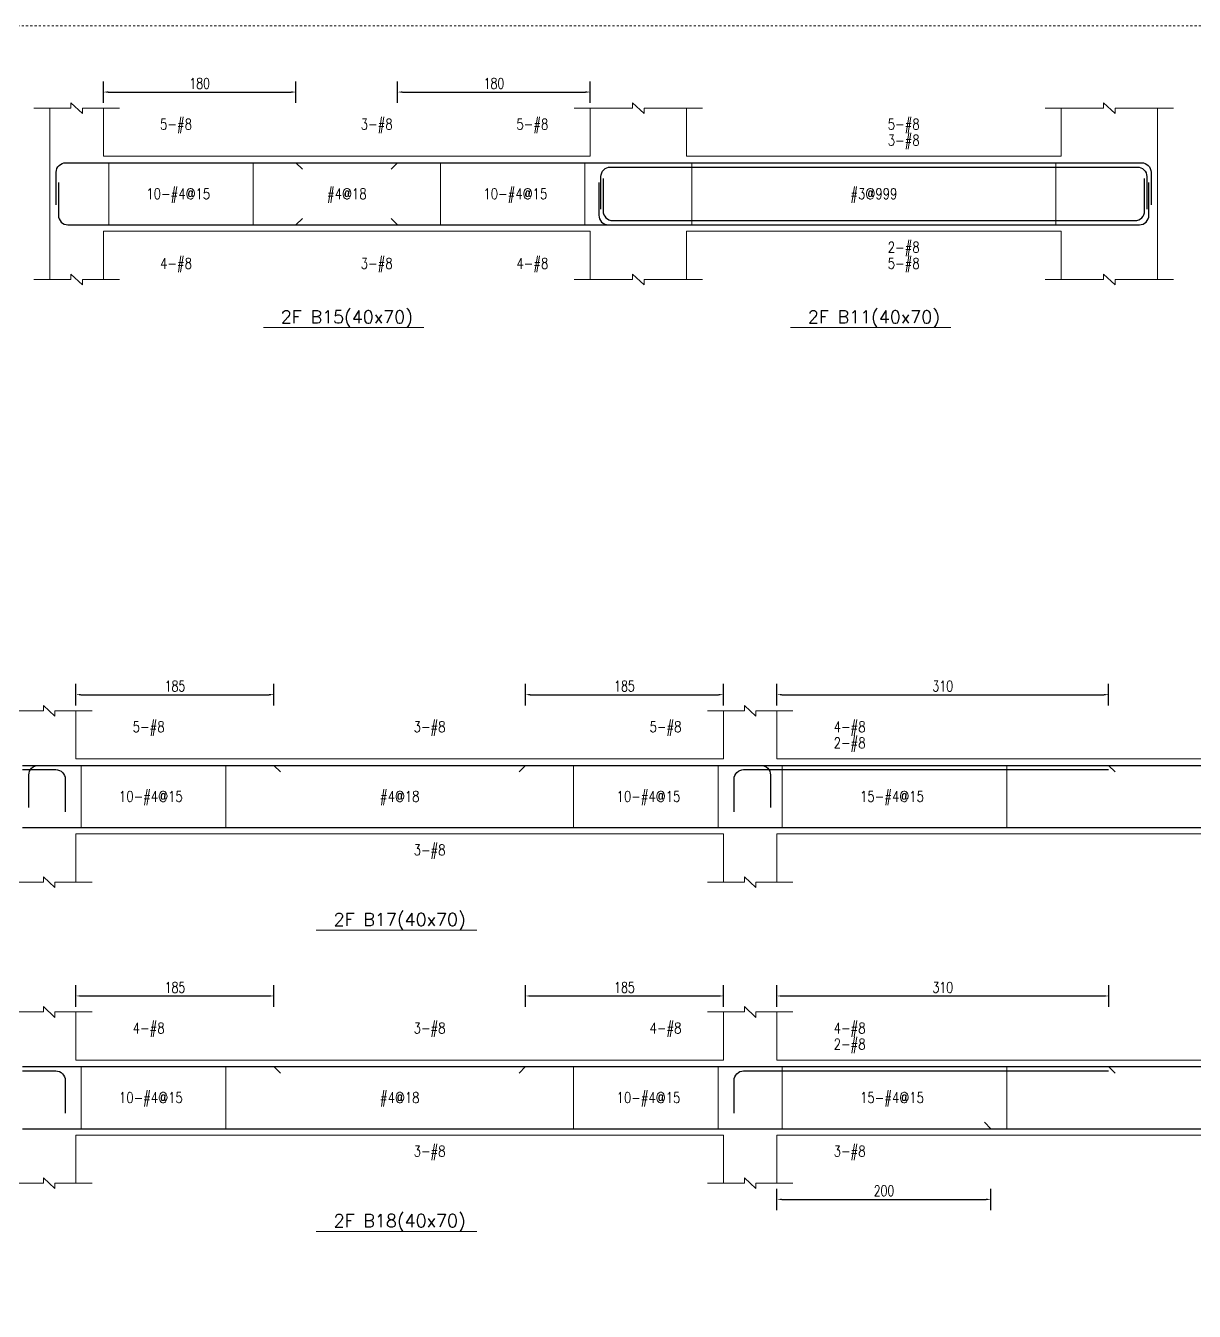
# Model space of a CAD drawing. Header units: millimetres. Extents: x 50 to 17750, y -6050 to -1000.
# Drawn here: x 4766 to 5858, y -2201 to -1000 of the extents above; entities that cross this region are included whole.
import ezdxf
from ezdxf.enums import TextEntityAlignment as Align

# ---------------------------------------------------------------- set-up
doc = ezdxf.new("R2010")
doc.units = ezdxf.units.MM
doc.linetypes.add('DOT', pattern=[4, 2, -2])
for name, color, linetype in [('主筋文字', 3, 'Continuous'), ('主筋文字引線', 3, 'Continuous'), ('主筋線', 1, 'Continuous'), ('剪力筋文字', 3, 'Continuous'), ('剪力筋文字引線', 3, 'Continuous'), ('剪力筋線', 3, 'Continuous'), ('圖框', 132, 'DOT'), ('尺寸標註-字串', 4, 'Continuous'), ('梁柱截斷記號', 3, 'Continuous'), ('梁跨名稱', 3, 'Continuous'), ('梁跨名稱底線', 3, 'Continuous'), ('邊界線', 3, 'Continuous')]:
    doc.layers.add(name, color=color, linetype=linetype)
doc.styles.add('note', font='romans', dxfattribs={"width": 0.75, "height": 10})
doc.styles.add('romanc', font='romanc.shx', dxfattribs={"height": 0.2, "bigfont": 'chineset.shx'})
doc.styles.add('romans', font='romans.shx', dxfattribs={"height": 0.2, "bigfont": 'chineset.shx'})
doc.dimstyles.new('BeamRebarDim', dxfattribs={"dimtxt": 12, "dimasz": 4.5, "dimexe": 10, "dimexo": 1, "dimgap": 3, "dimtad": 1, "dimdec": 0, "dimdsep": 46, "dimtxsty": 'note', "dimcen": 2.5, "dimclrd": 256, "dimclre": 256, "dimclrt": 256, "dimadec": 0, "dimazin": 0, "dimtfac": 1, "dimtmove": 0, "dimatfit": 3, "dimfxl": 1, "dimtolj": 1, "dimarcsym": 0})

# ---------------------------------------------------------------- blocks, each defined once
blk = doc.blocks.new('*D27')
at = {"layer": 'Defpoints', "color": 0}
for p in [(5018.3, -1062), (4838.3, -1073), (5018.3, -1073)]:
    blk.add_point(p, dxfattribs=at)
at = {"layer": '尺寸標註-字串', "lineweight": -2}
for p, q in [((4838.3, -1072), (4838.3, -1052)), ((5018.3, -1072), (5018.3, -1052)), ((4842.8, -1062), (5013.8, -1062))]:
    blk.add_line(p, q, dxfattribs=at)
at = {"layer": '尺寸標註-字串'}
for points in [[(4842.8, -1061.2), (4842.8, -1062.7), (4838.3, -1062)], [(5013.8, -1062.7), (5013.8, -1061.2), (5018.3, -1062)]]:
    blk.add_solid(points, dxfattribs=at)
at = {"layer": '尺寸標註-字串', "insert": (4928.3, -1053.9), "char_height": 10, "attachment_point": 5, "style": 'note'}
blk.add_mtext('\\A1;180', dxfattribs=at)
blk = doc.blocks.new('*D28')
at = {"layer": 'Defpoints', "color": 0}
for p in [(5293.3, -1062), (5113.3, -1073), (5293.3, -1073)]:
    blk.add_point(p, dxfattribs=at)
at = {"layer": '尺寸標註-字串', "lineweight": -2}
for p, q in [((5113.3, -1072), (5113.3, -1052)), ((5293.3, -1072), (5293.3, -1052)), ((5117.8, -1062), (5288.8, -1062))]:
    blk.add_line(p, q, dxfattribs=at)
at = {"layer": '尺寸標註-字串'}
for points in [[(5117.8, -1061.2), (5117.8, -1062.7), (5113.3, -1062)], [(5288.8, -1062.7), (5288.8, -1061.2), (5293.3, -1062)]]:
    blk.add_solid(points, dxfattribs=at)
at = {"layer": '尺寸標註-字串', "insert": (5203.3, -1053.9), "char_height": 10, "attachment_point": 5, "style": 'note'}
blk.add_mtext('\\A1;180', dxfattribs=at)
blk = doc.blocks.new('*D36')
at = {"layer": 'Defpoints', "color": 0}
for p in [(4997.7, -1624.9), (4812.7, -1635.9), (4997.7, -1635.9)]:
    blk.add_point(p, dxfattribs=at)
at = {"layer": '尺寸標註-字串', "lineweight": -2}
for p, q in [((4812.7, -1634.9), (4812.7, -1614.9)), ((4997.7, -1634.9), (4997.7, -1614.9)), ((4817.2, -1624.9), (4993.2, -1624.9))]:
    blk.add_line(p, q, dxfattribs=at)
at = {"layer": '尺寸標註-字串'}
for points in [[(4817.2, -1624.1), (4817.2, -1625.6), (4812.7, -1624.9)], [(4993.2, -1625.6), (4993.2, -1624.1), (4997.7, -1624.9)]]:
    blk.add_solid(points, dxfattribs=at)
at = {"layer": '尺寸標註-字串', "insert": (4905.2, -1616.8), "char_height": 10, "attachment_point": 5, "style": 'note'}
blk.add_mtext('\\A1;185', dxfattribs=at)
blk = doc.blocks.new('*D37')
at = {"layer": 'Defpoints', "color": 0}
for p in [(5417.7, -1624.9), (5232.7, -1635.9), (5417.7, -1635.9)]:
    blk.add_point(p, dxfattribs=at)
at = {"layer": '尺寸標註-字串', "lineweight": -2}
for p, q in [((5232.7, -1634.9), (5232.7, -1614.9)), ((5417.7, -1634.9), (5417.7, -1614.9)), ((5237.2, -1624.9), (5413.2, -1624.9))]:
    blk.add_line(p, q, dxfattribs=at)
at = {"layer": '尺寸標註-字串'}
for points in [[(5237.2, -1624.1), (5237.2, -1625.6), (5232.7, -1624.9)], [(5413.2, -1625.6), (5413.2, -1624.1), (5417.7, -1624.9)]]:
    blk.add_solid(points, dxfattribs=at)
at = {"layer": '尺寸標註-字串', "insert": (5325.2, -1616.8), "char_height": 10, "attachment_point": 5, "style": 'note'}
blk.add_mtext('\\A1;185', dxfattribs=at)
blk = doc.blocks.new('*D38')
at = {"layer": 'Defpoints', "color": 0}
for p in [(5777.7, -1624.9), (5467.7, -1635.9), (5777.7, -1635.9)]:
    blk.add_point(p, dxfattribs=at)
at = {"layer": '尺寸標註-字串', "lineweight": -2}
for p, q in [((5467.7, -1634.9), (5467.7, -1614.9)), ((5777.7, -1634.9), (5777.7, -1614.9)), ((5472.2, -1624.9), (5773.2, -1624.9))]:
    blk.add_line(p, q, dxfattribs=at)
at = {"layer": '尺寸標註-字串'}
for points in [[(5472.2, -1624.1), (5472.2, -1625.6), (5467.7, -1624.9)], [(5773.2, -1625.6), (5773.2, -1624.1), (5777.7, -1624.9)]]:
    blk.add_solid(points, dxfattribs=at)
at = {"layer": '尺寸標註-字串', "insert": (5622.7, -1616.8), "char_height": 10, "attachment_point": 5, "style": 'note'}
blk.add_mtext('\\A1;310', dxfattribs=at)
blk = doc.blocks.new('*D43')
at = {"layer": 'Defpoints', "color": 0}
for p in [(4997.734375, -1906.328125), (4812.734375, -1917.328125), (4997.734375, -1917.328125)]:
    blk.add_point(p, dxfattribs=at)
at = {"layer": '尺寸標註-字串', "lineweight": -2}
for p, q in [((4812.734375, -1916.328125), (4812.734375, -1896.328125)), ((4997.734375, -1916.328125), (4997.734375, -1896.328125)), ((4817.234375, -1906.328125), (4993.234375, -1906.328125))]:
    blk.add_line(p, q, dxfattribs=at)
at = {"layer": '尺寸標註-字串'}
for points in [[(4817.234375, -1905.578125), (4817.234375, -1907.078125), (4812.734375, -1906.328125)], [(4993.234375, -1907.078125), (4993.234375, -1905.578125), (4997.734375, -1906.328125)]]:
    blk.add_solid(points, dxfattribs=at)
at = {"layer": '尺寸標註-字串', "insert": (4905.234375, -1898.283125), "char_height": 10, "attachment_point": 5, "style": 'note'}
blk.add_mtext('\\A1;185', dxfattribs=at)
blk = doc.blocks.new('*D44')
at = {"layer": 'Defpoints', "color": 0}
for p in [(5417.734375, -1906.328125), (5232.734375, -1917.328125), (5417.734375, -1917.328125)]:
    blk.add_point(p, dxfattribs=at)
at = {"layer": '尺寸標註-字串', "lineweight": -2}
for p, q in [((5232.734375, -1916.328125), (5232.734375, -1896.328125)), ((5417.734375, -1916.328125), (5417.734375, -1896.328125)), ((5237.234375, -1906.328125), (5413.234375, -1906.328125))]:
    blk.add_line(p, q, dxfattribs=at)
at = {"layer": '尺寸標註-字串'}
for points in [[(5237.234375, -1905.578125), (5237.234375, -1907.078125), (5232.734375, -1906.328125)], [(5413.234375, -1907.078125), (5413.234375, -1905.578125), (5417.734375, -1906.328125)]]:
    blk.add_solid(points, dxfattribs=at)
at = {"layer": '尺寸標註-字串', "insert": (5325.234375, -1898.283125), "char_height": 10, "attachment_point": 5, "style": 'note'}
blk.add_mtext('\\A1;185', dxfattribs=at)
blk = doc.blocks.new('*D45')
at = {"layer": 'Defpoints', "color": 0}
for p in [(5777.734375, -1906.328125), (5467.734375, -1917.328125), (5777.734375, -1917.328125)]:
    blk.add_point(p, dxfattribs=at)
at = {"layer": '尺寸標註-字串', "lineweight": -2}
for p, q in [((5467.734375, -1916.328125), (5467.734375, -1896.328125)), ((5777.734375, -1916.328125), (5777.734375, -1896.328125)), ((5472.234375, -1906.328125), (5773.234375, -1906.328125))]:
    blk.add_line(p, q, dxfattribs=at)
at = {"layer": '尺寸標註-字串'}
for points in [[(5472.234375, -1905.578125), (5472.234375, -1907.078125), (5467.734375, -1906.328125)], [(5773.234375, -1907.078125), (5773.234375, -1905.578125), (5777.734375, -1906.328125)]]:
    blk.add_solid(points, dxfattribs=at)
at = {"layer": '尺寸標註-字串', "insert": (5622.734375, -1898.283125), "char_height": 10, "attachment_point": 5, "style": 'note'}
blk.add_mtext('\\A1;310', dxfattribs=at)
blk = doc.blocks.new('*D47')
at = {"layer": 'Defpoints', "color": 0}
for p in [(5667.734375, -2096.328125), (5467.734375, -2107.328125), (5667.734375, -2107.328125)]:
    blk.add_point(p, dxfattribs=at)
at = {"layer": '尺寸標註-字串', "lineweight": -2}
for p, q in [((5467.734375, -2106.328125), (5467.734375, -2086.328125)), ((5667.734375, -2106.328125), (5667.734375, -2086.328125)), ((5472.234375, -2096.328125), (5663.234375, -2096.328125))]:
    blk.add_line(p, q, dxfattribs=at)
at = {"layer": '尺寸標註-字串'}
for points in [[(5472.234375, -2095.578125), (5472.234375, -2097.078125), (5467.734375, -2096.328125)], [(5663.234375, -2097.078125), (5663.234375, -2095.578125), (5667.734375, -2096.328125)]]:
    blk.add_solid(points, dxfattribs=at)
at = {"layer": '尺寸標註-字串', "insert": (5567.734375, -2088.283125), "char_height": 10, "attachment_point": 5, "style": 'note'}
blk.add_mtext('\\A1;200', dxfattribs=at)

msp = doc.modelspace()

# ---------------------------------------------------------------- linework, layer by layer
at = {"layer": '主筋文字引線', "lineweight": 5}
for points in [[(4878.3, -1128, 0, 1.5, 0), (4878.3, -1123.5, 0, 0, 0), (4878.3, -1092, 0, 0, 0), (4888.3, -1092, 0, 0, 0)], [(5065.8, -1128, 0, 1.5, 0), (5065.8, -1123.5, 0, 0, 0), (5065.8, -1092, 0, 0, 0), (5075.8, -1092, 0, 0, 0)], [(5208.3, -1128, 0, 1.5, 0), (5208.3, -1123.5, 0, 0, 0), (5208.3, -1092, 0, 0, 0), (5221.3, -1092, 0, 0, 0)], [(5558.3, -1128, 0, 1.5, 0), (5558.3, -1123.5, 0, 0, 0), (5558.3, -1092, 0, 0, 0), (5568.3, -1092, 0, 0, 0)], [(5558.3, -1132, 0, 1.5, 0), (5558.3, -1127.5, 0, 0, 0), (5558.3, -1107, 0, 0, 0), (5568.3, -1107, 0, 0, 0)], [(4878.3, -1186, 0, 1.5, 0), (4878.3, -1190.5, 0, 0, 0), (4878.3, -1222, 0, 0, 0), (4888.3, -1222, 0, 0, 0)], [(5065.8, -1186, 0, 1.5, 0), (5065.8, -1190.5, 0, 0, 0), (5065.8, -1222, 0, 0, 0), (5075.8, -1222, 0, 0, 0)], [(5208.3, -1186, 0, 1.5, 0), (5208.3, -1190.5, 0, 0, 0), (5208.3, -1222, 0, 0, 0), (5221.3, -1222, 0, 0, 0)], [(5558.3, -1182, 0, 1.5, 0), (5558.3, -1186.5, 0, 0, 0), (5558.3, -1207, 0, 0, 0), (5568.3, -1207, 0, 0, 0)], [(5558.3, -1186, 0, 1.5, 0), (5558.3, -1190.5, 0, 0, 0), (5558.3, -1222, 0, 0, 0), (5568.3, -1222, 0, 0, 0)], [(4852.7, -1690.9, 0, 1.5, 0), (4852.7, -1686.4, 0, 0, 0), (4852.7, -1654.9, 0, 0, 0), (4862.7, -1654.9, 0, 0, 0)], [(5115.2, -1690.9, 0, 1.5, 0), (5115.2, -1686.4, 0, 0, 0), (5115.2, -1654.9, 0, 0, 0), (5125.2, -1654.9, 0, 0, 0)], [(5332.7, -1690.9, 0, 1.5, 0), (5332.7, -1686.4, 0, 0, 0), (5332.7, -1654.9, 0, 0, 0), (5345.7, -1654.9, 0, 0, 0)], [(5507.7, -1690.9, 0, 1.5, 0), (5507.7, -1686.4, 0, 0, 0), (5507.7, -1654.9, 0, 0, 0), (5517.7, -1654.9, 0, 0, 0)], [(5507.7, -1694.9, 0, 1.5, 0), (5507.7, -1690.4, 0, 0, 0), (5507.7, -1669.9, 0, 0, 0), (5517.7, -1669.9, 0, 0, 0)], [(5115.2, -1748.9, 0, 1.5, 0), (5115.2, -1753.4, 0, 0, 0), (5115.2, -1769.9, 0, 0, 0), (5125.2, -1769.9, 0, 0, 0)], [(4852.7, -1972.3, 0, 1.5, 0), (4852.7, -1967.8, 0, 0, 0), (4852.7, -1936.3, 0, 0, 0), (4862.7, -1936.3, 0, 0, 0)], [(5115.2, -1972.3, 0, 1.5, 0), (5115.2, -1967.8, 0, 0, 0), (5115.2, -1936.3, 0, 0, 0), (5125.2, -1936.3, 0, 0, 0)], [(5332.7, -1972.3, 0, 1.5, 0), (5332.7, -1967.8, 0, 0, 0), (5332.7, -1936.3, 0, 0, 0), (5345.7, -1936.3, 0, 0, 0)], [(5507.7, -1972.3, 0, 1.5, 0), (5507.7, -1967.8, 0, 0, 0), (5507.7, -1936.3, 0, 0, 0), (5517.7, -1936.3, 0, 0, 0)], [(5507.7, -1976.3, 0, 1.5, 0), (5507.7, -1971.8, 0, 0, 0), (5507.7, -1951.3, 0, 0, 0), (5517.7, -1951.3, 0, 0, 0)], [(5115.2, -2030.3, 0, 1.5, 0), (5115.2, -2034.8, 0, 0, 0), (5115.2, -2051.3, 0, 0, 0), (5125.2, -2051.3, 0, 0, 0)], [(5507.7, -2030.3, 0, 1.5, 0), (5507.7, -2034.8, 0, 0, 0), (5507.7, -2051.3, 0, 0, 0), (5517.7, -2051.3, 0, 0, 0)]]:
    msp.add_lwpolyline(points, format="xyseb", dxfattribs=at)
at = {"layer": '主筋線', "lineweight": 30}
for points in [[(4794.3, -1167.4), (4794.3, -1136.9, -0.414214), (4803.2, -1128), (4838.3, -1128)], [(5733.3, -1128), (5808.4, -1128, -0.414214), (5817.3, -1136.9), (5817.3, -1167.4)], [(5303.3, -1171.4), (5303.3, -1140.9, -0.414214), (5312.2, -1132), (5383.3, -1132)], [(5733.3, -1132), (5804.4, -1132, -0.414214), (5813.3, -1140.9), (5813.3, -1171.4)], [(4796.3, -1146.6), (4796.3, -1177.1, 0.414214), (4805.2, -1186), (4838.3, -1186)], [(5301.3, -1146.6), (5301.3, -1177.1, 0.414214), (5310.2, -1186), (5383.3, -1186)], [(5305.3, -1142.6), (5305.3, -1173.1, 0.414214), (5314.2, -1182), (5383.3, -1182)], [(5733.3, -1182), (5802.4, -1182, 0.414214), (5811.3, -1173.1), (5811.3, -1142.6)], [(5733.3, -1186), (5806.4, -1186, 0.414214), (5815.3, -1177.1), (5815.3, -1146.6)], [(4768.7, -1730.3), (4768.7, -1699.8, -0.414214), (4777.6, -1690.9), (4812.7, -1690.9)], [(5417.7, -1690.9), (5452.8, -1690.9, -0.414214), (5461.7, -1699.8), (5461.7, -1730.3)], [(4762.7, -1694.9), (4793.8, -1694.9, -0.414214), (4802.7, -1703.8), (4802.7, -1734.3)], [(5427.7, -1734.3), (5427.7, -1703.8, -0.414214), (5436.6, -1694.9), (5467.7, -1694.9)], [(4762.7, -1976.3), (4793.8, -1976.3, -0.414214), (4802.7, -1985.2), (4802.7, -2015.7)], [(5427.7, -2015.7), (5427.7, -1985.2, -0.414214), (5436.6, -1976.3), (5467.7, -1976.3)]]:
    msp.add_lwpolyline(points, format="xyb", dxfattribs=at)
for points in [[(4838.3, -1128), (5018.3, -1128)], [(5018.3, -1128), (5113.3, -1128)], [(5018.3, -1128), (5024.3, -1134)], [(5113.3, -1128), (5107.3, -1134)], [(5113.3, -1128), (5293.3, -1128)], [(5293.3, -1128), (5383.3, -1128)], [(5293.3, -1128), (5383.3, -1128)], [(5383.3, -1128), (5733.3, -1128)], [(5383.3, -1132), (5733.3, -1132)], [(4838.3, -1186), (5018.3, -1186)], [(5018.3, -1186), (5024.3, -1180)], [(5018.3, -1186), (5113.3, -1186)], [(5113.3, -1186), (5107.3, -1180)], [(5113.3, -1186), (5293.3, -1186)], [(5293.3, -1186), (5383.3, -1186)], [(5293.3, -1186), (5383.3, -1186)], [(5383.3, -1182), (5733.3, -1182)], [(5383.3, -1186), (5733.3, -1186)], [(4762.7, -1690.9), (4812.7, -1690.9)], [(4762.7, -1690.9), (4812.7, -1690.9)], [(4812.7, -1690.9), (4997.7, -1690.9)], [(4997.7, -1690.9), (5232.7, -1690.9)], [(4997.7, -1690.9), (5003.7, -1696.9)], [(5232.7, -1690.9), (5226.7, -1696.9)], [(5232.7, -1690.9), (5417.7, -1690.9)], [(5417.7, -1690.9), (5467.7, -1690.9)], [(5417.7, -1690.9), (5467.7, -1690.9)], [(5467.7, -1690.9), (5777.7, -1690.9)], [(5777.7, -1690.9), (6180.2, -1690.9)], [(5777.7, -1690.9), (5783.7, -1696.9)], [(5467.7, -1694.9), (5777.7, -1694.9)], [(4762.7, -1748.9), (4812.7, -1748.9)], [(4762.7, -1748.9), (4812.7, -1748.9)], [(4812.7, -1748.9), (5417.7, -1748.9)], [(5417.7, -1748.9), (5467.7, -1748.9)], [(5417.7, -1748.9), (5467.7, -1748.9)], [(5467.7, -1748.9), (6490.2, -1748.9)], [(4762.7, -1972.3), (4812.7, -1972.3)], [(4762.7, -1972.3), (4812.7, -1972.3)], [(4812.7, -1972.3), (4997.7, -1972.3)], [(4997.7, -1972.3), (5232.7, -1972.3)], [(4997.7, -1972.3), (5003.7, -1978.3)], [(5232.7, -1972.3), (5226.7, -1978.3)], [(5232.7, -1972.3), (5417.7, -1972.3)], [(5417.7, -1972.3), (5467.7, -1972.3)], [(5417.7, -1972.3), (5467.7, -1972.3)], [(5467.7, -1972.3), (5777.7, -1972.3)], [(5467.7, -1976.3), (5777.7, -1976.3)], [(5777.7, -1972.3), (6180.2, -1972.3)], [(5777.7, -1972.3), (5783.7, -1978.3)], [(5667.7, -2030.3), (5661.7, -2024.3)], [(4762.7, -2030.3), (4812.7, -2030.3)], [(4762.7, -2030.3), (4812.7, -2030.3)], [(4812.7, -2030.3), (5417.7, -2030.3)], [(5417.7, -2030.3), (5467.7, -2030.3)], [(5417.7, -2030.3), (5467.7, -2030.3)], [(5467.7, -2030.3), (5667.7, -2030.3)], [(5667.7, -2030.3), (6490.2, -2030.3)]]:
    msp.add_lwpolyline(points, dxfattribs=at)
at = {"layer": '剪力筋文字引線', "lineweight": 5}
for points in [[(4843.3, -1157, 0, 1.5, 0), (4847.8, -1157, 0, 0, 0), (4872.3, -1157, 0, 0, 0)], [(4978.3, -1157, 0, 1.5, 0), (4973.8, -1157, 0, 0, 0), (4944.3, -1157, 0, 0, 0)], [(4978.3, -1157, 0, 1.5, 0), (4982.8, -1157, 0, 0, 0), (5041.8, -1157, 0, 0, 0)], [(5153.3, -1157, 0, 1.5, 0), (5148.8, -1157, 0, 0, 0), (5089.8, -1157, 0, 0, 0)], [(5153.3, -1157, 0, 1.5, 0), (5157.8, -1157, 0, 0, 0), (5187.3, -1157, 0, 0, 0)], [(5288.3, -1157, 0, 1.5, 0), (5283.8, -1157, 0, 0, 0), (5259.3, -1157, 0, 0, 0)], [(5388.3, -1157, 0, 1.5, 0), (5392.8, -1157, 0, 0, 0), (5530.3, -1157, 0, 0, 0)], [(5728.3, -1157, 0, 1.5, 0), (5723.8, -1157, 0, 0, 0), (5586.3, -1157, 0, 0, 0)], [(4817.7, -1719.9, 0, 1.5, 0), (4822.2, -1719.9, 0, 0, 0), (4846.7, -1719.9, 0, 0, 0)], [(4952.7, -1719.9, 0, 1.5, 0), (4948.2, -1719.9, 0, 0, 0), (4918.7, -1719.9, 0, 0, 0)], [(4952.7, -1719.9, 0, 1.5, 0), (4957.2, -1719.9, 0, 0, 0), (5091.2, -1719.9, 0, 0, 0)], [(5277.7, -1719.9, 0, 1.5, 0), (5273.2, -1719.9, 0, 0, 0), (5139.2, -1719.9, 0, 0, 0)], [(5277.7, -1719.9, 0, 1.5, 0), (5282.2, -1719.9, 0, 0, 0), (5311.7, -1719.9, 0, 0, 0)], [(5412.7, -1719.9, 0, 1.5, 0), (5408.2, -1719.9, 0, 0, 0), (5383.7, -1719.9, 0, 0, 0)], [(5472.7, -1719.9, 0, 1.5, 0), (5477.2, -1719.9, 0, 0, 0), (5539.2, -1719.9, 0, 0, 0)], [(5682.7, -1719.9, 0, 1.5, 0), (5678.2, -1719.9, 0, 0, 0), (5611.2, -1719.9, 0, 0, 0)], [(5682.7, -1719.9, 0, 1.5, 0), (5687.2, -1719.9, 0, 0, 0), (5955, -1719.9, 0, 0, 0)], [(4817.7, -2001.3, 0, 1.5, 0), (4822.2, -2001.3, 0, 0, 0), (4846.7, -2001.3, 0, 0, 0)], [(4952.7, -2001.3, 0, 1.5, 0), (4948.2, -2001.3, 0, 0, 0), (4918.7, -2001.3, 0, 0, 0)], [(4952.7, -2001.3, 0, 1.5, 0), (4957.2, -2001.3, 0, 0, 0), (5091.2, -2001.3, 0, 0, 0)], [(5277.7, -2001.3, 0, 1.5, 0), (5273.2, -2001.3, 0, 0, 0), (5139.2, -2001.3, 0, 0, 0)], [(5277.7, -2001.3, 0, 1.5, 0), (5282.2, -2001.3, 0, 0, 0), (5311.7, -2001.3, 0, 0, 0)], [(5412.7, -2001.3, 0, 1.5, 0), (5408.2, -2001.3, 0, 0, 0), (5383.7, -2001.3, 0, 0, 0)], [(5472.7, -2001.3, 0, 1.5, 0), (5477.2, -2001.3, 0, 0, 0), (5539.2, -2001.3, 0, 0, 0)], [(5682.7, -2001.3, 0, 1.5, 0), (5678.2, -2001.3, 0, 0, 0), (5611.2, -2001.3, 0, 0, 0)], [(5682.7, -2001.3, 0, 1.5, 0), (5687.2, -2001.3, 0, 0, 0), (5955, -2001.3, 0, 0, 0)]]:
    msp.add_lwpolyline(points, format="xyseb", dxfattribs=at)
at = {"layer": '剪力筋線', "lineweight": 5}
for points in [[(4843.3, -1127.8), (4843.3, -1186.2)], [(4978.3, -1127.8), (4978.3, -1186.2)], [(5153.3, -1127.8), (5153.3, -1186.2)], [(5288.3, -1127.8), (5288.3, -1186.2)], [(5388.3, -1127.8), (5388.3, -1186.2)], [(5728.3, -1127.8), (5728.3, -1186.2)], [(4817.7, -1690.7), (4817.7, -1749.1)], [(4952.7, -1690.7), (4952.7, -1749.1)], [(5277.7, -1690.7), (5277.7, -1749.1)], [(5412.7, -1690.7), (5412.7, -1749.1)], [(5472.7, -1690.7), (5472.7, -1749.1)], [(5682.7, -1690.7), (5682.7, -1749.1)], [(4817.7, -1972.1), (4817.7, -2030.5)], [(4952.7, -1972.1), (4952.7, -2030.5)], [(5277.7, -1972.1), (5277.7, -2030.5)], [(5412.7, -1972.1), (5412.7, -2030.5)], [(5472.7, -1972.1), (5472.7, -2030.5)], [(5682.7, -1972.1), (5682.7, -2030.5)]]:
    msp.add_lwpolyline(points, dxfattribs=at)
at = {"layer": '圖框', "lineweight": 5}
msp.add_lwpolyline([(3600, -3500), (7100, -3500), (7100, -1000), (3600, -1000), (3600, -3500)], dxfattribs=at)
at = {"layer": '梁柱截斷記號', "lineweight": 5}
for points in [[(4773.3, -1077), (4807.9, -1077), (4807.9, -1072), (4818.7, -1082), (4818.7, -1077), (4853.3, -1077)], [(5278.3, -1077), (5332.9, -1077), (5332.9, -1072), (5343.7, -1082), (5343.7, -1077), (5398.3, -1077)], [(5718.3, -1077), (5772.9, -1077), (5772.9, -1072), (5783.7, -1082), (5783.7, -1077), (5838.3, -1077)], [(4773.3, -1237), (4807.9, -1237), (4807.9, -1232), (4818.7, -1242), (4818.7, -1237), (4853.3, -1237)], [(5278.3, -1237), (5332.9, -1237), (5332.9, -1232), (5343.7, -1242), (5343.7, -1237), (5398.3, -1237)], [(5718.3, -1237), (5772.9, -1237), (5772.9, -1232), (5783.7, -1242), (5783.7, -1237), (5838.3, -1237)], [(4747.7, -1639.9), (4782.3, -1639.9), (4782.3, -1634.9), (4793.1, -1644.9), (4793.1, -1639.9), (4827.7, -1639.9)], [(5402.7, -1639.9), (5437.3, -1639.9), (5437.3, -1634.9), (5448.1, -1644.9), (5448.1, -1639.9), (5482.7, -1639.9)], [(4747.7, -1799.9), (4782.3, -1799.9), (4782.3, -1794.9), (4793.1, -1804.9), (4793.1, -1799.9), (4827.7, -1799.9)], [(5402.7, -1799.9), (5437.3, -1799.9), (5437.3, -1794.9), (5448.1, -1804.9), (5448.1, -1799.9), (5482.7, -1799.9)], [(4747.7, -1921.3), (4782.3, -1921.3), (4782.3, -1916.3), (4793.1, -1926.3), (4793.1, -1921.3), (4827.7, -1921.3)], [(5402.7, -1921.3), (5437.3, -1921.3), (5437.3, -1916.3), (5448.1, -1926.3), (5448.1, -1921.3), (5482.7, -1921.3)], [(4747.7, -2081.3), (4782.3, -2081.3), (4782.3, -2076.3), (4793.1, -2086.3), (4793.1, -2081.3), (4827.7, -2081.3)], [(5402.7, -2081.3), (5437.3, -2081.3), (5437.3, -2076.3), (5448.1, -2086.3), (5448.1, -2081.3), (5482.7, -2081.3)]]:
    msp.add_lwpolyline(points, dxfattribs=at)
at = {"layer": '梁跨名稱底線', "lineweight": 5}
for points in [[(4987.8, -1282), (5137.8, -1282)], [(5480.3, -1282), (5630.3, -1282)], [(5037.2, -1844.9), (5187.2, -1844.9)], [(5037.2, -2126.3), (5187.2, -2126.3)]]:
    msp.add_lwpolyline(points, dxfattribs=at)
at = {"layer": '邊界線', "lineweight": 5}
for points in [[(4788.3, -1122), (4788.3, -1077)], [(4838.3, -1077), (4838.3, -1122)], [(5293.3, -1122), (5293.3, -1077)], [(5383.3, -1122), (5383.3, -1077)], [(5733.3, -1122), (5733.3, -1077)], [(5823.3, -1122), (5823.3, -1077)], [(4788.3, -1192), (4788.3, -1122)], [(4838.3, -1122), (5293.3, -1122)], [(5383.3, -1122), (5733.3, -1122)], [(5823.3, -1192), (5823.3, -1122)], [(4788.3, -1237), (4788.3, -1192)], [(4838.3, -1237), (4838.3, -1192)], [(4838.3, -1192), (5293.3, -1192)], [(5293.3, -1237), (5293.3, -1192)], [(5383.3, -1237), (5383.3, -1192)], [(5383.3, -1192), (5733.3, -1192)], [(5733.3, -1237), (5733.3, -1192)], [(5823.3, -1237), (5823.3, -1192)], [(4812.7, -1684.9), (4812.7, -1639.9)], [(5417.7, -1684.9), (5417.7, -1639.9)], [(5467.7, -1684.9), (5467.7, -1639.9)], [(4812.7, -1684.9), (5417.7, -1684.9)], [(5467.7, -1684.9), (6490.2, -1684.9)], [(4812.7, -1799.9), (4812.7, -1754.9)], [(4812.7, -1754.9), (5417.7, -1754.9)], [(5417.7, -1799.9), (5417.7, -1754.9)], [(5467.7, -1799.9), (5467.7, -1754.9)], [(5467.7, -1754.9), (6490.2, -1754.9)], [(4812.7, -1966.3), (4812.7, -1921.3)], [(5417.7, -1966.3), (5417.7, -1921.3)], [(5467.7, -1966.3), (5467.7, -1921.3)], [(4812.7, -1966.3), (5417.7, -1966.3)], [(5467.7, -1966.3), (6490.2, -1966.3)], [(4812.7, -2081.3), (4812.7, -2036.3)], [(4812.7, -2036.3), (5417.7, -2036.3)], [(5417.7, -2081.3), (5417.7, -2036.3)], [(5467.7, -2081.3), (5467.7, -2036.3)], [(5467.7, -2036.3), (6490.2, -2036.3)]]:
    msp.add_lwpolyline(points, dxfattribs=at)

# ---------------------------------------------------------------- texts
at = {"layer": '主筋文字', "style": 'romans', "width": 0.8}
for s, p in [('5-#8', (4891.3, -1092)), ('3-#8', (5078.8, -1092)), ('5-#8', (5224.3, -1092)), ('5-#8', (5571.3, -1092)), ('3-#8', (5571.3, -1107)), ('2-#8', (5571.3, -1207)), ('4-#8', (4891.3, -1222)), ('3-#8', (5078.8, -1222)), ('4-#8', (5224.3, -1222)), ('5-#8', (5571.3, -1222)), ('5-#8', (4865.7, -1654.9)), ('3-#8', (5128.2, -1654.9)), ('5-#8', (5348.7, -1654.9)), ('4-#8', (5520.7, -1654.9)), ('2-#8', (5520.7, -1669.9)), ('3-#8', (5128.2, -1769.9)), ('4-#8', (4865.7, -1936.3)), ('3-#8', (5128.2, -1936.3)), ('4-#8', (5348.7, -1936.3)), ('4-#8', (5520.7, -1936.3)), ('2-#8', (5520.7, -1951.3)), ('3-#8', (5128.2, -2051.3)), ('3-#8', (5520.7, -2051.3))]:
    msp.add_text(s, height=10, dxfattribs=at).set_placement(p, align=Align.MIDDLE_LEFT)
at = {"layer": '剪力筋文字', "style": 'romans', "width": 0.8}
for s, p in [('10-#4@15', (4908.3, -1162)), ('#4@18', (5065.8, -1162)), ('10-#4@15', (5223.3, -1162)), ('#3@999', (5558.3, -1162)), ('10-#4@15', (4882.7, -1724.9)), ('#4@18', (5115.2, -1724.9)), ('10-#4@15', (5347.7, -1724.9)), ('15-#4@15', (5575.2, -1724.9)), ('10-#4@15', (4882.7, -2006.3)), ('#4@18', (5115.2, -2006.3)), ('10-#4@15', (5347.7, -2006.3)), ('15-#4@15', (5575.2, -2006.3))]:
    msp.add_text(s, height=10, dxfattribs=at).set_placement(p, align=Align.CENTER)
at = {"layer": '梁跨名稱', "style": 'romanc'}
for s, p in [('2F B15(40x70)', (5065.8, -1278)), ('2F B11(40x70)', (5558.3, -1278)), ('2F B17(40x70)', (5115.2, -1840.9)), ('2F B18(40x70)', (5115.2, -2122.3))]:
    msp.add_text(s, height=12, dxfattribs=at).set_placement(p, align=Align.CENTER)

# ---------------------------------------------------------------- dimensions: what is measured, and where the dimension line sits
at = {"layer": '尺寸標註-字串'}
for base, p1, p2, picture, middle in [((5018.3, -1062), (4838.3, -1073), (5018.3, -1073), '*D27', (4928.3, -1053.9)), ((5293.3, -1062), (5113.3, -1073), (5293.3, -1073), '*D28', (5203.3, -1053.9)), ((4997.7, -1624.9), (4812.7, -1635.9), (4997.7, -1635.9), '*D36', (4905.2, -1616.8)), ((5417.7, -1624.9), (5232.7, -1635.9), (5417.7, -1635.9), '*D37', (5325.2, -1616.8)), ((5777.7, -1624.9), (5467.7, -1635.9), (5777.7, -1635.9), '*D38', (5622.7, -1616.8)), ((4997.7, -1906.3), (4812.7, -1917.3), (4997.7, -1917.3), '*D43', (4905.2, -1898.3)), ((5417.7, -1906.3), (5232.7, -1917.3), (5417.7, -1917.3), '*D44', (5325.2, -1898.3)), ((5777.7, -1906.3), (5467.7, -1917.3), (5777.7, -1917.3), '*D45', (5622.7, -1898.3)), ((5667.7, -2096.3), (5467.7, -2107.3), (5667.7, -2107.3), '*D47', (5567.7, -2088.3))]:
    dim = msp.add_linear_dim(base=base, p1=p1, p2=p2, dimstyle='BeamRebarDim', dxfattribs=at)
    dim.commit()
    dim.dimension.update_dxf_attribs({"geometry": picture, "text_midpoint": middle})

doc.saveas('drawing.dxf')
